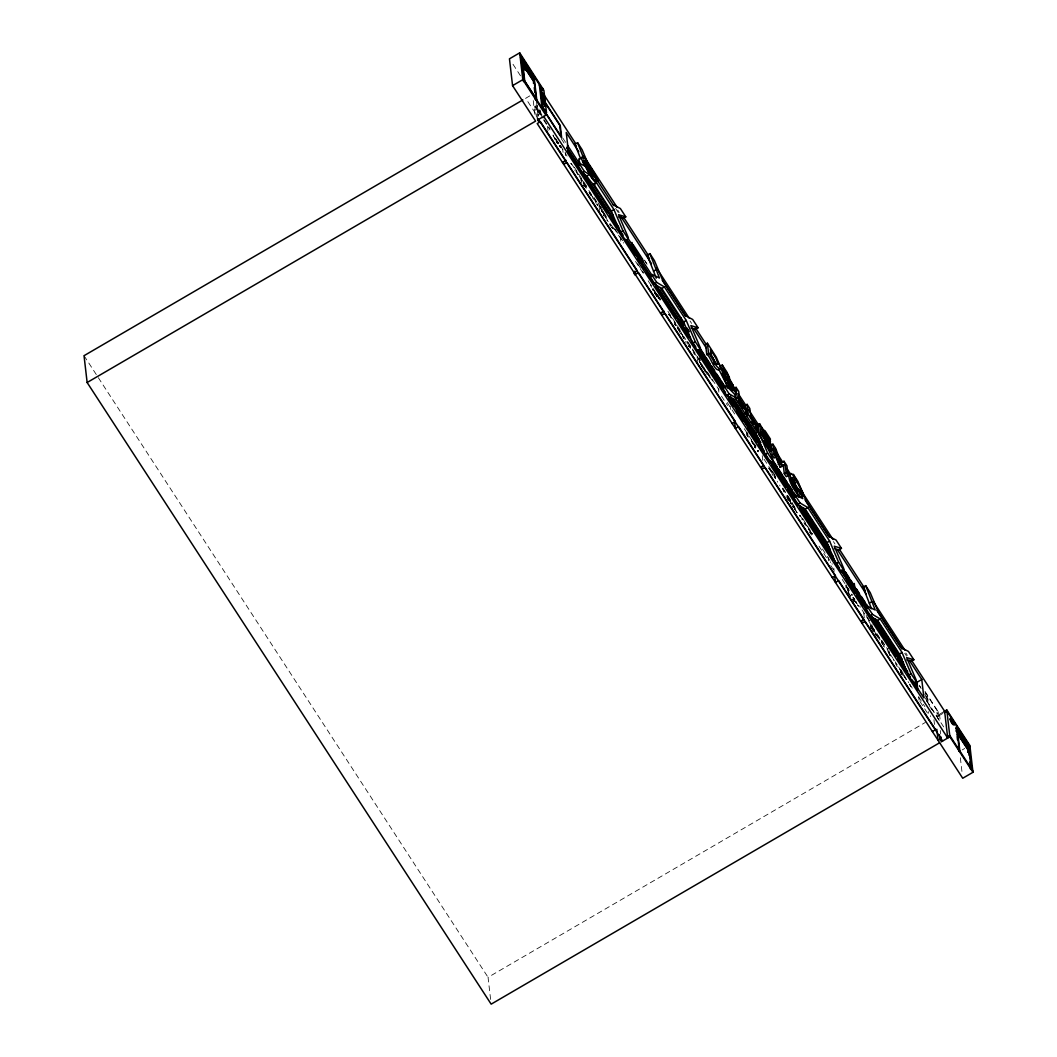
<?xml version="1.0" encoding="UTF-8"?>
<svg xmlns="http://www.w3.org/2000/svg" width="1057" height="1057" viewBox="0 0 1057 1057"><rect width="100%" height="100%" fill="white"/><g stroke="black" fill="none" stroke-linecap="round" stroke-linejoin="round"><path stroke-width="0.75" stroke-dasharray="5 3.75" d="M558.691 143.871L558.598 142.642M656.45 294.203L656.318 293.093M753.046 442.077L753.126 442.764M529.782 95.896L525.673 98.288L537.379 116.296M540.167 114.684L534.776 106.413L536.467 117.221M537.643 111.315L539.308 110.351L541.911 114.367M537.722 112.002L539.308 110.351M571.824 164.575L570.503 163.24M574.81 169.979L575.061 170.851M580.491 179.716C584.059 184.592 578.892 173.625 579.21 177.351M581.707 180.126L581.667 181.143M581.627 181.751L581.733 182.689M583.187 183.363C582.896 179.518 589 194.211 583.319 183.284M584.098 185.543L584.204 186.481M585.538 186.217L585.789 187.076M591.207 196.047L590.057 193.59L592.515 197.395M592.594 197.95L593.77 199.377M597.76 205.52L596.452 204.186M602.635 206.67L600.284 208.044L606.242 217.214M602.503 211.664L601.182 210.317L603.653 214.122M601.433 211.189L601.327 210.237M604.432 216.434L603.243 215.02M605.635 217.953L605.674 216.923L608.105 221.745M606.929 220.318L608.251 221.666M609.413 223.833L610.563 226.29M610.285 224.969L610.312 223.939L611.778 226.026M611.356 225.075L615.068 230.77L617.42 229.409M656.595 294.19L655.063 292.525M659.951 299.422L662.448 297.968M668.817 314.986L668.711 314.048M668.566 314.127L669.887 315.475M675.344 324.671L674.194 322.213M674.274 324.182L675.595 325.53M678.475 328.635L677.167 327.3L679.743 332.03M679.77 331.013L678.343 328.727M681.276 333.232L683.853 337.963L682.545 336.628M681.012 333.986L679.691 332.638M681.144 333.312L682.465 334.659M683.72 338.042L683.747 337.024M683.073 337.791L684.394 339.138M700.712 357.557L698.347 358.931L709.287 376.041M700.791 364.44C696.193 354.571 702.561 369.316 701.861 364.929L700.566 362.551M701.319 365.907L703.922 369.62M704.966 369.382C699.747 362.525 710.344 377.745 704.781 369.316M703.737 367.81L704.993 371.205L703.843 368.761M707.477 374.72L706.168 373.385M709.855 376.913L713.131 381.669M758.173 450.692L758.305 450.612A6.157 0.898 59.8 0 1 758.041 450.626M771.134 471.924L768.664 468.132M772.971 474.87L773.077 475.822M777.252 481.292L777.503 482.164M779.722 485.097L779.974 485.956M783.699 491.109L782.55 488.651M787.967 497.622L790.676 502.286M788.073 498.56L788.099 497.543M790.57 501.335L789.143 499.049M793.212 505.272C798.748 519.066 788.694 496.367 795.683 509.064M793.08 506.726L793.186 507.664M794.6 509.078L797.216 512.79M799.449 516.16L799.488 515.129L800.664 516.556L799.343 515.208M804.866 523.321L806.293 525.606M810.917 533.653C810.851 531.195 811.353 535.635 809.728 532.226M810.534 533.6L811.723 535.027M871.034 619.627L868.682 621.001L885.911 647.518M870.07 623.471L871.325 626.867L870.149 625.44M872.17 628.4L873.571 631.716M874.245 630.302L873.056 628.875L875.672 632.588M877.336 636.037L876.161 634.61L876.134 635.64M877.601 636.169L877.482 635.217M878.526 636.724L879.82 639.102M879.926 640.04L879.952 639.009M881.472 641.229L882.727 644.625M883.903 646.052L883.929 645.034M884.577 647.135L883.256 645.787M889.452 647.967L887.1 649.342L897.301 665.038M888.197 651.548L890.628 656.357L888.052 651.627L889.241 653.054M893.416 660.215L893.31 659.264L894.486 660.691M895.741 664.087L895.768 663.069M896.019 664.417L897.301 666.795M900.974 672.45L902.149 673.877L899.441 669.213M902.044 672.926L902.017 673.956L900.828 672.529M903.92 675.819L906.391 679.611M903.788 675.899L905.096 677.246M927.504 696.167L926.672 696.655L926.976 699.232L927.808 698.756L927.504 696.167L925.192 692.612M927.068 700.038L927.901 699.549L924.822 694.806M937.572 718.06L936.925 712.405L938.167 711.678L924.703 690.961M490.607 999.42L488.057 977.329L925.417 722.407M944.614 711.229L938.484 714.796L936.925 712.405M938.616 715.933L942.765 713.515M962.187 749.942L964.737 748.448M558.387 143.316L558.677 142.457M556.497 141.004L558.519 143.237M558.823 143.792L558.004 143.224M557.819 142.774L558.532 143.567M655.882 293.661L656.608 294.467M585.142 186.825L586.331 188.238M583.16 184.975L584.336 186.402M596.095 201.874L594.919 200.46L596.307 203.776M611.712 227.255L612.888 228.682L611.567 227.334M679.876 331.951L677.405 328.159M682.677 336.536L683.853 337.963M689.402 346.855L690.591 348.282M699.258 361.203L700.434 362.63M701.452 365.828L702.628 367.255M709.551 376.371L708.243 374.905L710.714 378.71M704.993 371.205L706.168 372.632L706.208 371.602M768.796 468.04L769.985 469.467M793.08 505.352L795.538 509.144M792.155 506.158L793.331 507.585M808.473 528.83L810.798 532.702M808.341 528.91L809.939 530.918M809.873 532.147L811.049 533.574M877.35 635.297L878.671 636.644M875.777 633.539L873.307 629.734M899.573 669.134L900.749 670.561M901.634 673.824L902.81 675.251M558.149 143.144L556.999 141.638M787.32 498.891L788.654 500.622M855.681 601.156L856.395 602.041M755.16 446.53L755.834 447.428M754.658 445.895L755.702 447.507M690.036 320.984L691.582 323.363M833.418 541.58L834.964 543.959M905.823 652.975L907.368 655.353M617.737 210.066L619.27 212.444M615.597 208.44L618.292 212.576M904.713 653.266L906.51 656.027M644.955 260.841L646.752 263.603M644.347 260.101L647.954 265.637M925.1 692.058L939.488 714.215L940.413 722.103M919.246 685.227L920.792 687.592M919.616 686.138L921.149 688.517M924.73 694.013L927.808 698.756M562.892 138.203L565.587 142.351M924.426 696.893L928.284 702.826L927.901 699.549M513.015 64.279L520.995 76.553M926.645 700.699L944.535 728.22M561.346 138.863L564.94 144.399M926.579 700.831L939.144 720.161M929.077 705.455L933.529 712.312M539.387 111.038L542.082 115.173M543.034 118.225L534.67 105.449L534.776 106.413M543.906 119.56L549.997 128.941M597.998 202.812L601.592 208.335M615.174 229.224L624.026 242.846M637.609 263.748L643.713 273.129M772.337 471.052L775.904 476.535M866.198 615.451L869.766 620.935M543.747 120.207L550.036 129.879M555.414 138.163L567.081 156.106M574.255 167.151L586.82 186.481M593.994 197.527L606.559 216.857M613.734 227.902L623.604 243.084M635.534 261.449L643.634 273.882M648.126 280.805L660.704 300.148M667.892 311.22L680.47 330.577M687.658 341.636L700.236 360.992M707.424 372.051L719.104 390.02M727.19 402.466L736.174 416.286M744.273 428.732L755.953 446.701M764.039 459.148L775.719 477.117M782.907 488.175L792.79 503.383M802.673 518.604L812.556 533.811M822.438 549.019L832.321 564.227M842.218 579.434L849.405 590.493M861.984 609.849L869.171 620.908M881.749 640.265L888.039 649.936M900.617 669.292L905.109 676.203M918.586 696.946L924.875 706.618M571.295 163.425L586.807 187.3M588.855 190.445L598.354 205.058M669.358 314.312L685.729 339.508M687.737 342.587L693.471 351.426M696.418 355.945L694.172 352.774M769.456 468.317L775.481 477.605M782.378 488.202L785.827 493.513L786.263 497.318M787.003 495.337L794.388 506.686M800.149 515.552L812.437 534.459M898.542 666.927L908.756 682.663M909.469 684.051L913.314 689.666M721.482 396.15L727.573 405.505M818.977 546.139L827.657 559.51M919.934 701.478L928.614 714.849L928.244 711.572M830.789 565.548L834.383 571.071M847.846 591.801L854.135 601.473M870.294 626.339L876.583 636.01M847.873 592.277L853.964 601.644M84.032 355.694L488.057 977.329M754.156 445.023L753.72 444.165L755.319 446.662M654.627 291.811L655.234 292.67M654.56 291.904L655.089 292.749M854.888 599.821L853.805 598.17M854.254 599.028L854.743 599.9M755.398 444.931L755.9 445.803M754.288 444.944L754.79 445.816M787.267 497.094L788.681 499.604M787.121 497.173L788.548 499.684M588.96 192.282L590.387 194.792M909.747 684.262L910.896 686.706L909.601 684.341M904.964 677.326L906.245 679.691M881.194 641.982L882.489 644.36M877.191 636.116L878.486 638.494M803.941 522.753L805.223 525.131M795.789 510.491L797.07 512.87M788.205 498.481L789.5 500.859M774.292 476.218L775.574 478.596M774.147 476.297L775.442 478.676M693.233 352.206L694.515 354.584M682.32 334.739L683.615 337.104M669.755 315.554L671.036 317.919M590.982 194.158L592.277 196.523M575.986 171.406L577.281 173.784M854.162 598.302L854.532 599.002M653.768 290.08L654.204 290.939M654.058 291.019L653.266 289.393M555.691 139.194L556.286 140.119M556.141 140.198L555.202 138.507M753.773 443.649L753.932 444.376M653.411 289.314L653.847 290.371M555.348 138.427L555.771 139.484M960.351 757.75L962.174 773.526M938.167 711.678L939.171 720.795M940.294 730.519L940.677 733.769M933.952 719.725L934.494 724.468M930.53 715.734L930.636 716.606M918.692 696.867L919.062 700.144M900.67 669.808L901.211 674.551M889.096 650.716L889.637 655.446M876.161 634.61L876.266 635.561M871.853 624.198L872.408 628.928M871.364 625.85L871.1 627.924M871.127 626.893L871.245 627.845M863.741 612.994L864.282 617.737M859.962 605.859L860.134 607.418M848.427 589.555L848.784 592.647M847.978 588.168L848.507 592.805M847.331 587.56L847.688 590.704M846.274 584.825L846.631 587.969M845.732 585.063L846.076 588.075M833.814 568.217L834.171 571.375M830.445 561.729L830.538 562.615M828.146 557.567L828.529 560.844M801.946 518.921L802.065 519.872M790.372 500.106L790.728 503.872M789.183 498.283L789.553 501.441M783.845 491.029L783.95 491.967M771.954 471.766L772.31 474.923M762.229 455.646L762.771 460.284M747.709 432.617L748.237 437.254M747.233 433.568L747.603 436.7M746.361 432.392L746.731 435.537M730.162 406.152L730.532 409.323M718.509 388.87L718.879 392.147M699.747 355.496L700.844 364.969M697.118 357.028L697.633 361.428M688.702 346.537L688.596 345.599L688.556 346.63M686.918 341.332L687.235 344.106M685.689 341.503L685.795 342.442M683.218 337.712L683.324 338.65M675.489 324.591L675.449 325.609M659.779 297.849L660.057 300.294M658.722 297.678L658.828 298.616M620.433 237.97L620.816 241.247M610.312 223.939L610.418 224.89M603.468 211.241L604.009 215.972M602.226 209.339L602.596 212.497M599.055 206.141L599.557 210.541M592.409 196.443L592.382 197.474M589.938 192.651L589.912 193.669M579.236 176.321L579.342 177.272M577.413 173.705L577.518 174.643M565.31 152.525L565.667 155.683M562.694 149.275L563.051 152.34M560.659 146.791L560.765 147.729M547.473 126.166L548.002 130.685M540.246 110.087L540.774 114.605M538.925 109.056L539.836 116.957M537.339 105.528L538.568 116.191M536.533 101.736L538.238 116.442M536.005 105.119L537.471 117.816M533.257 100.613L535.265 117.961M657.956 296.634A6.157 0.898 59.8 0 1 654.481 292.102M653.688 290.715A6.157 0.898 59.8 0 1 653.001 289.354M657.705 294.52A6.157 0.898 59.8 0 1 658.088 295.511M659.172 297.625A7.901 1.149 59.8 0 1 658.194 297.704M657.388 296.832A7.901 1.149 59.8 0 1 655.393 294.044M651.204 285.945A7.901 1.149 59.8 0 1 650.98 285.033M658.802 296.792A7.901 1.149 59.8 0 1 658.049 297.783M657.256 296.911A7.901 1.149 59.8 0 1 654.177 292.406M653.16 290.609A7.901 1.149 59.8 0 1 652.261 288.878M651.548 287.319A7.901 1.149 59.8 0 1 650.848 285.113M658.075 296.687A6.157 0.898 59.8 0 1 654.349 292.181M653.556 290.794A6.157 0.898 59.8 0 1 652.856 289.433M657.573 294.599A6.157 0.898 59.8 0 1 657.943 295.603M755.411 447.441A6.157 0.898 59.8 0 1 754.579 446.107M753.786 444.706A6.157 0.898 59.8 0 1 752.148 441.152M758.279 451.709A7.901 1.149 59.8 0 1 757.486 450.837A7.901 1.149 59.8 0 0 758.146 451.788M753.39 444.535A7.901 1.149 59.8 0 1 751.289 439.95M754.275 446.398A7.901 1.149 59.8 0 0 755.345 448.128A7.901 1.149 59.8 0 1 754.407 446.318A6.157 0.898 59.8 0 0 755.266 447.521M752.359 442.883A7.901 1.149 59.8 0 1 751.157 440.029M758.213 450.308A6.157 0.898 59.8 0 1 757.446 450.374M753.654 444.786A6.157 0.898 59.8 0 1 752.016 441.231M855.509 601.446A6.157 0.898 59.8 0 0 857.068 603.613A6.157 0.898 59.8 0 1 855.364 601.525M854.664 600.112A6.157 0.898 59.8 0 1 853.184 597.364M852.246 595.144A6.157 0.898 59.8 0 1 852.074 594.43M858.958 606.15A7.901 1.149 59.8 0 1 857.571 604.829M856.619 603.587A7.901 1.149 59.8 0 1 852.589 596.795M858.826 606.229A7.901 1.149 59.8 0 1 857.438 604.908M855.43 602.133A7.901 1.149 59.8 0 1 852.444 596.888M851.731 595.316A7.901 1.149 59.8 0 1 851.255 594.034M854.532 600.191A6.157 0.898 59.8 0 1 853.039 597.443M852.114 595.236A6.157 0.898 59.8 0 1 851.942 594.523M560.197 145.338A6.157 0.898 59.8 0 1 559.43 145.404M558.07 143.752A6.157 0.898 59.8 0 1 556.418 141.215M555.625 139.815A6.157 0.898 59.8 0 1 554.37 137.251M561.095 146.738A7.901 1.149 59.8 0 1 559.325 145.945M555.229 139.643A7.901 1.149 59.8 0 1 553.141 135.058M560.963 146.817A7.901 1.149 59.8 0 1 559.193 146.025M557.184 143.237A7.901 1.149 59.8 0 1 556.114 141.519M553.485 136.432A7.901 1.149 59.8 0 1 552.996 135.137M560.051 145.417A6.157 0.898 59.8 0 1 559.298 145.483M557.118 142.629A6.157 0.898 59.8 0 1 556.286 141.294M555.493 139.907A6.157 0.898 59.8 0 1 554.238 137.331M597.522 204.173L597.496 205.203L597.522 204.173M689.19 344.965L690.34 347.409L689.19 344.965M790.755 502.841L791.931 504.268L790.755 502.841"/><path stroke-width="1.5" d="M799.462 494.002C803.981 494.504 790.808 482.838 792.116 477.843C794.785 474.131 800.36 489.853 802.752 492.575L800.955 493.619L791.231 477.843M801.272 492.945L803.228 495.971C787.505 484.635 784.651 453.678 802.752 492.575M954.114 724.521L953.322 724.164M783.316 465.252L784.294 473.668L786.263 476.694L788.06 475.65L786.091 472.624L785.126 464.208L783.065 465.569M785.126 464.208L780.106 467.22L775.111 455.395M781.057 462.966L775.798 448.657L772.905 444.191L771.108 445.248L772.244 455.131L774.107 457.998L775.904 456.954L774.94 448.525L779.987 463.23L781.903 466.177L780.106 467.22M537.722 119.943L537.537 118.358L539.281 122.335L537.722 119.943L545.888 115.173L545.637 113.059L546.469 112.571L543.893 90.36L519.7 52.85L509.461 58.822L512.566 85.643L535.622 121.119L87.136 382.515L491.161 1004.15L939.647 742.754M521.365 60.698L522.33 60.13L533.877 78.733L532.622 79.46L521.207 61.887M521.484 61.729L522.449 61.161M521.907 65.415L522.871 64.847L534.3 82.42L536.176 98.658L535.212 99.226M512.566 85.643L522.805 79.671L519.7 52.85M523.307 81.191L524.272 80.636L521.511 56.708L520.533 57.263L533.005 76.448L533.745 82.829M523.783 81.653L524.761 81.085L522.871 64.847M533.005 76.448L533.97 75.879L536.745 99.807M533.323 82.988L534.3 82.42M544.989 102.053L560.25 125.532L561.703 138.031L541.95 107.378L539.387 85.168L540.206 84.679L542.783 106.902L546.469 112.571M522.832 99.953L84.032 355.694L87.136 382.515M543.232 95.355L543.932 94.945L541.501 91.206L542.756 102.04L545.187 105.779L544.487 106.189L543.232 95.355L540.801 91.615M542.756 102.04L542.056 102.45L541.343 96.253M541.95 107.378L542.783 106.902M580.637 158.761L574.955 144.254L577.584 142.721L582.13 149.711L588.022 163.795A13.292 1.942 59.8 0 1 597.918 181.13M562.456 162.408L565.905 160.268M577.584 142.721L583.834 158.682A13.041 1.903 59.8 0 0 584.68 165.909L580.002 163.637L577.373 165.169L581.799 173.044L586.82 175.99A14.547 2.127 59.8 0 0 593.928 184.367L611.303 211.096L620.3 232.276L625.704 240.6L628.334 239.067L628.122 237.151L618.57 214.677L625.77 216.857L623.141 218.389L618.821 217.081M577.532 166.464L580.161 164.932L580.002 163.637M587.877 168.288L589.264 167.482L590.004 169.173M587.956 168.961L589.264 167.482M581.799 173.044L584.429 171.511L589.449 174.458A14.547 2.127 59.8 0 0 596.558 182.835L613.932 209.563L622.93 230.743L628.334 239.067M586.82 175.99L589.449 174.458M596.558 182.835L593.928 184.367L594.774 184.843M611.303 211.096L613.932 209.563M620.3 232.276L622.93 230.743M631.267 246.281L632.231 245.713L631.848 242.436M631.65 246.651L632.615 246.083L632.297 243.361M634.768 255.384L635.283 253.416L626.378 239.701M656.265 278.15L647.267 255.16L649.896 253.627L654.442 260.63L662.831 280.66L685.649 315.766L692.665 319.452L698.082 327.762L695.453 329.295L691.133 328M563.421 161.721L563.711 164.337L566.896 162.487L637.292 270.79L633.698 272.891L634.861 274.675L638.454 272.574L663.717 311.445L660.533 313.295M653.517 271.134L656.146 269.601M649.896 253.627L659.449 278.017L652.314 274.556L649.685 276.088L649.83 277.383L654.111 283.95L661.814 288.482L683.615 322.002L692.612 343.195L698.016 351.519L700.646 349.986L700.421 348.057L690.882 325.596L698.082 327.762M649.83 277.383L652.46 275.851L652.314 274.556M654.111 283.95L656.741 282.417L664.443 286.949L686.244 320.469L695.242 341.662L729.145 393.825L735.566 397.591M661.814 288.482L664.443 286.949M663.968 311.154L661.484 312.608L661.788 315.237L664.972 313.374L735.368 421.677L732.184 423.54M683.615 322.002L686.244 320.469M692.612 343.195L695.242 341.662M724.415 375.42L727.599 378.657L729.396 377.613L727.692 374.204L720.504 366.898L716.263 357.147L707.384 343.221L705.574 344.265L706.763 354.557C710.7 355.284 715.087 375.605 720.676 368.312L729.792 386.466L736.769 393.574L737.244 397.617L747.325 413.128L745.515 414.172L735.447 398.674L734.972 394.618L727.996 387.523L718.879 369.355M700.091 350.832L700.923 350.343L701.306 353.619L705.151 359.552L704.781 356.275M706.763 354.557L708.573 353.5L707.384 343.221M705.204 358.693L706.036 358.204L706.406 361.481L710.264 367.413L709.894 364.137M710.899 367.453L711.731 366.977L712.114 370.254L715.959 376.186L715.589 372.91L714.757 373.385M717.848 363.436C716.554 367.004 712.444 356.42 711.163 355.971L710.41 349.405L716.038 358.415L717.848 363.436L716.051 364.493L710.145 352.813M719.672 366.568L722.301 365.035L726.846 372.024L734.602 390.562M716.012 375.327L716.844 374.839L717.227 378.115L721.072 384.048L720.702 380.771M729.383 388.21L724.719 385.95L722.09 387.483L726.516 395.344L734.219 399.876L756.006 433.396L765.017 454.589L770.421 462.913L773.05 461.38L772.826 459.451L766.457 444.455M722.235 388.778L724.864 387.245L724.719 385.95M727.996 387.523L729.792 386.466M731.233 386.36L733.029 385.316L731.391 382.053L725.498 376.054L723.028 371.126L729.396 377.613M734.258 388.381L736.055 387.338L738.698 391.407L739.702 400.048L747.127 411.477L747.325 413.128M726.516 395.344L729.145 393.825M734.972 394.618L736.769 393.574M735.447 398.674L737.244 397.617M734.219 399.876L736.848 398.344M732.845 406.271L733.347 404.303L728.009 396.071M735.54 405.36L736.372 404.884L736.742 408.161L732.897 402.228L732.514 398.951L756.825 436.594M747.127 404.369L745.33 405.412L746.519 415.731L756.64 431.296L758.437 430.252L758.252 428.574L750.814 417.145L749.809 408.504L747.127 404.369L748.316 414.674L758.437 430.252M746.519 415.731L748.316 414.674M750.008 427.609L750.84 427.12L751.21 430.397L747.365 424.465L746.982 421.188M766.034 438.457L768.624 442.434L770.421 441.39L759.639 423.804L757.843 424.848L758.992 434.731L769.8 451.365L771.597 450.308L771.451 449.08L762.652 435.537L762.269 432.221L770.236 444.482L768.439 445.539M751.844 430.437L752.676 429.961L753.06 433.238L756.918 439.17L756.535 435.894M756.006 433.396L758.635 431.864L767.646 453.057L795.696 496.156M758.992 434.731L760.789 433.687L759.639 423.804M761.304 450.229L761.793 448.062L736.531 409.204L736.901 412.362M765.017 454.589L767.646 453.057M772.244 455.131L774.041 454.087L772.905 444.191M760.617 467.3L763.801 465.45L738.552 426.579L735.368 428.442L734.443 420.541M778.19 464.274L779.987 463.23M782.206 462.332L784.017 461.288L786.923 465.767L788.06 475.65M776.406 468.225L777.239 467.736L777.608 471.012L773.75 465.08L773.38 461.803M784.294 473.668L786.091 472.624M781.519 476.086L782.339 475.597L782.722 478.874L778.864 472.941L778.494 469.665M782.524 477.632L783.356 477.143L783.726 480.42L787.584 486.352L787.201 483.075M787.637 485.493L788.456 485.018L788.839 488.294L792.697 494.214L792.314 490.937M798.973 490.567L800.77 489.523M793.331 494.266L794.164 493.778L794.534 497.054M800.07 491.597L802.818 498.613L795.696 495.152L793.067 496.684L793.212 497.979L797.48 504.559L805.196 509.078L826.984 542.611L835.995 563.791L841.398 572.114L844.028 570.582L843.803 568.666L834.264 546.192L841.451 548.372L838.822 549.904L834.502 548.596M793.212 497.979L795.842 496.446L795.696 495.152M803.228 495.971L801.431 497.015C796.436 495.376 787.637 480.473 788.932 474.21M797.48 504.559L800.109 503.026L807.825 507.545L829.613 541.078L838.624 562.258L872.514 614.421L880.23 618.94L902.017 652.473L911.015 673.653L917.093 682.914L917.463 686.191L915.151 682.637M805.196 509.078L807.825 507.545M808.499 517.6L809.332 517.111L809.702 520.388L813.56 526.32L813.177 523.043L812.357 523.532M814.194 526.373L815.026 525.884L815.409 529.161L819.254 535.093L818.884 531.816L818.052 532.292M819.307 534.234L820.14 533.745L820.509 537.022L824.368 542.954L823.998 539.678M824.077 541.58L824.909 541.092L825.292 544.368L829.15 550.301L828.767 547.024L803.518 508.43M826.984 542.611L829.613 541.078M835.995 563.791L838.624 562.258M832.269 577.545L835.453 575.682L765.057 467.379L761.872 469.229L761.568 466.613M843.856 572.009L844.688 571.52L845.072 574.797L841.98 570.053M844.86 573.555L845.692 573.066L846.076 576.342L849.934 582.275L849.551 578.998M849.973 581.416L850.806 580.94L851.189 584.217L855.034 590.15L854.664 586.873L853.831 587.348M855.668 590.189L856.5 589.7L856.883 592.977L860.742 598.909L860.358 595.633L859.526 596.122M871.497 608.74L863.041 587.163L865.67 585.631L870.215 592.62L878.605 612.65L901.436 647.769L908.452 651.442L913.856 659.766L911.226 661.299L906.906 659.991M860.781 598.051L861.614 597.562L861.997 600.838L865.855 606.771L865.472 603.494M869.303 603.124L871.933 601.592M865.815 605.793L866.648 605.304L867.017 608.581M865.67 585.631L875.222 610.008L868.088 606.546L865.458 608.079L865.617 609.374L869.885 615.954L877.601 620.472L899.388 654.006L908.386 675.185L913.803 683.509L916.432 681.976L916.208 680.061L906.655 657.586L913.856 659.766M865.617 609.374L868.246 607.841L868.088 606.546M860.715 621.305L863.899 619.442L838.637 580.584L835.453 582.433L834.726 576.118M869.885 615.954L872.514 614.421M877.601 620.472L880.23 618.94M876.623 622.414L877.455 621.939L877.838 625.216L881.683 631.148L881.313 627.871M881.736 630.289L882.569 629.8L882.939 633.077L886.797 639.009L886.413 635.733M886.506 637.635L887.338 637.146L887.721 640.423L891.579 646.356L891.196 643.079L890.364 643.568M891.619 645.497L892.452 645.021L892.835 648.298L896.693 654.217L896.31 650.94L895.477 651.429M899.388 654.006L902.017 652.473M908.386 675.185L911.015 673.653M909.205 660.176L921.77 679.506L916.644 682.492L917.542 690.181M916.26 683.403L917.093 682.914M944.02 711.572L946.781 709.96L969.864 745.462L972.968 772.284L962.729 778.256L635.27 274.437L634.9 271.279M944.152 712.709L946.913 711.097L969.996 746.599M932.366 731.536L935.551 729.687L865.154 621.384L861.97 623.234L861.666 620.618M939.501 734.641L940.03 739.226L938.087 740.349L936.806 729.29M956.387 730.202L957.351 729.634L956.123 727.929L956.506 731.233M956.228 731.391L957.351 729.634M946.966 737.02L949.728 735.408L972.81 770.923M940.03 739.226L941.589 741.618L949.886 736.782L946.781 709.96M956.929 734.919L957.906 734.351L969.322 751.923L971.198 768.162L970.234 768.73M958.818 751.157L959.782 750.589L957.906 734.351M959.294 750.14L956.532 726.212L968.992 745.383L968.027 745.951L969.137 755.53M968.04 752.28L967.657 748.964L968.78 747.207L956.123 727.929M968.357 752.492L969.322 751.923M780.238 463.455L784.017 461.288M767.607 438.298L770.474 439.17L765.07 430.846L762.269 429.367M613.337 204.86L620.367 208.533L625.77 216.857M733.029 385.316L727.137 379.331L729.977 384.986M727.295 382.37L736.557 391.764L736.055 387.338M728.181 386.03L732.514 390.443M951.128 718.985L953.586 722.935M951.657 719.777L950.296 718.35L951.445 720.914M951.141 720.24L953.044 723.583M952.886 723.609L954.26 725.023L954.022 724.111M952.991 724.626L951.947 722.763M713.435 363.225L714.175 364.242M797.176 492.575L793.569 486.96M532.517 75.985L533.877 78.733M967.551 745.489L968.78 747.207L967.816 747.775L968.318 752.108M589.344 168.155L588.868 167.468A6.765 0.991 59.8 0 0 586.582 165.302L585.261 163.452L586.727 166.504A6.765 0.991 59.8 0 0 592.7 176.559A6.765 0.991 59.8 0 0 590.691 170.269M951.247 720.015L951.71 720.702M952.41 722.909L952.938 723.781M952.013 723.265L952.529 724.019M793.067 478.9L795.776 483.049M841.451 548.372L836.047 540.048L829.032 536.375L806.2 501.256L797.81 481.226L793.265 474.236L795.551 480.037M519.859 54.171L543.007 90.255L542.769 88.326M539.387 85.168L542.333 89.713M770.421 441.39L761.793 428.111L762.137 431.071L770.236 444.482M521.973 59.773L533.759 77.703M957.483 730.664L968.899 748.237M544.196 95.13L575.682 143.593M583.781 156.053L617.077 207.278M623.379 216.962L648.575 255.728M656.674 268.187L689.072 318.038M695.361 327.723L706.168 344.344M717.862 362.34L720.557 366.488M728.656 378.948L734.959 388.646M738.552 394.182L745.753 405.254M748.448 409.416L759.256 426.024M769.152 441.258L771.848 445.407M776.353 452.33L782.642 462.015M787.148 468.938L790.742 474.474M801.536 491.095L833.035 539.546M839.337 549.244L864.534 588.009M873.531 601.856L905.017 650.306M911.319 660.004L944.614 711.229L947.719 738.05L543.694 116.415M647.267 255.16L649.54 258.661M863.041 587.163L865.313 590.665M574.955 144.254L576.475 146.579M761.714 431.824L764.303 435.801M957.114 732.752L967.657 748.964M738.526 397.115L746.057 408.715M750.338 415.309L758.054 427.16M578.787 151.798L566.222 132.455L568.349 150.9L623.115 235.169M595.844 178.052L613.8 205.679M620.988 216.725L651.522 263.695M662.29 280.277L685.636 316.188M693.709 328.621L706.287 347.964M710.78 354.875L714.36 360.397M739.504 399.084L744.894 407.368M750.285 415.652L757.459 426.711M769.139 444.667L771.821 448.815M778.111 458.474L783.501 466.771M787.095 472.294L788.892 475.055M805.051 499.921L829.296 537.22M837.369 549.653L866.106 593.862M876.874 610.444L902.017 649.117M522.739 66.393L525.382 70.449M708.573 353.5C711.837 355.548 716.514 370.294 720.676 368.312M760.789 433.687L771.597 450.308M774.041 454.087L775.904 456.954M544.95 102.503L559.734 125.254L561.029 136.445L545.372 112.346M737.892 401.092L742.846 408.715M751.487 421.994L753.139 424.544M754.79 427.081L756.442 429.618M763.498 440.65L768.769 448.776M633.13 244.643L642.273 258.701M686.588 327.63L688.9 331.185M700.831 349.537L704.689 355.469M705.944 357.411L709.802 363.344M711.638 366.171L714.717 370.915M716.752 374.046L720.61 379.965M721.614 381.511L724.692 386.267M732.422 398.145L736.28 404.078M737.535 406.02L741.393 411.939M741.776 412.521L745.634 418.453M746.889 420.395L750.747 426.315M752.584 429.155L756.442 435.088M757.697 437.017L759.243 439.395M773.288 460.997L777.146 466.93M778.401 468.872L782.246 474.804M783.263 476.35L787.108 482.283M788.363 484.212L792.222 490.144M794.071 492.985L795.604 495.35M804.126 508.443L807.971 514.376M809.239 516.318L813.084 522.25M814.934 525.078L818.792 531.01M820.047 532.953L823.905 538.872M824.817 540.299L828.675 546.231M845.6 572.273L849.458 578.205M850.713 580.134L854.571 586.067L854.267 583.477M856.408 588.908L859.5 593.651M861.521 596.769L865.379 602.701M866.555 604.498L868.088 606.877M877.363 621.133L881.221 627.065M882.476 628.994L886.321 634.927M887.246 636.354L891.104 642.286M892.359 644.215L896.217 650.147M898.054 652.975L901.912 658.907M567.384 145.113L579.949 164.456M592.528 183.799L613.179 215.562M627.541 237.666L651.786 274.965M652.46 275.851L656.741 282.417M660.757 288.786L684.104 324.697M688.992 331.977L686.68 328.423L687.05 331.7L689.362 335.254M760.881 442.566L757.79 437.823L758.173 441.099L762.031 447.032M795.842 496.446L800.109 503.026M877.138 621.714L902.004 659.713L902.387 662.99L898.529 657.058L898.146 653.781M580.161 164.932L584.429 171.511M632.231 245.713L643.039 262.347L642.656 259.071M524.761 81.085L536.176 98.658M522.62 78.099L545.703 113.601M698.836 349.827L700.381 352.206L699.998 348.929M723.622 387.972L722.076 385.594L721.706 382.317M729.502 397.022L731.048 399.387L730.664 396.111M800.426 506.105L803.505 510.848L803.122 507.571M833.484 556.986L830.406 552.243L830.022 548.966M872.91 617.632L875.989 622.375L875.606 619.098M905.188 667.297L903.643 664.919L903.259 661.642M522.805 79.671L545.888 115.173M566.737 147.161L578.43 165.156M583.821 173.454L618.9 227.427M626.999 239.886L650.385 275.864M656.688 285.549L681.871 324.301L681.118 317.813M690.498 337.579L683.311 326.534L682.822 322.293M698.571 350.012L722.816 387.298M728.194 395.582L764.105 450.837M771.28 461.883L794.626 497.794M800.017 506.078L833.22 557.184M842.204 570.991L866.436 608.29M871.827 616.575L907.725 671.816M914.913 682.875L917.608 687.01M949.886 736.782L972.968 772.284M566.671 147.848L578.258 165.672M583.596 173.89L618.358 227.361M636.446 255.199L650.385 276.643M655.604 284.677L661.695 294.057L661.907 295.828L655.816 286.447M689.692 337.13L662.964 296L663.135 297.559L676.506 318.131M698.598 350.832L722.658 387.853M771.068 462.332L794.23 497.979M799.581 506.211L833.444 558.307L833.629 559.88L799.766 507.77M841.848 571.242L861.891 602.067L862.089 603.838M865.815 608.119L863.146 603.996L863.318 605.569M871.166 616.337L906.8 671.182M913.935 682.148L917.489 687.631M625.81 239.305L695.85 347.066M697.646 349.827L725.472 392.649M727.269 395.41L839.509 568.098M841.306 570.859L910.434 677.233M912.231 679.995L923.897 697.95L921.77 679.506M567.741 150.794L577.545 165.87M582.896 174.088L607.841 212.483M609.625 215.218L617.645 227.559M626.55 241.273L635.468 254.988M646.237 271.715L649.711 277.079M678.29 320.866L688.979 337.328M697.884 351.03L721.944 388.051M729.079 399.017L733.532 405.875M748.065 428.402L756.772 441.786M758.516 444.469L761.132 448.485M772.139 465.278L786.395 487.211M788.178 489.959L792.631 496.803M846.419 579.725L855.126 593.122M856.87 595.791L861.217 602.49M871.338 617.909L896.296 656.291M898.08 659.04L906.087 671.38M914.107 683.72L917.674 689.204M638.137 259.467L640.595 263.233M642.22 265.756L644.678 269.522M738.235 413.472L743.137 421.003M565.64 160.558L540.391 121.687L537.207 123.55L634.108 272.653M538.581 119.401L942.593 741.036M951.71 720.597L952.661 722.288M951.075 720.544C956.796 729.66 950.758 717.016 951.234 720.425M951.934 722.129L952.423 723.028M951.895 722.169L950.375 719.051M951.63 722.235L950.811 720.676M950.983 721.535L951.485 722.42M950.653 720.795L951.062 721.574M721.839 373.412L723.701 377.111M791.957 483.802L792.724 485.361M953.48 722.829L953.942 723.701M950.547 720.689L949.952 719.288M792.354 480.116L795.194 487.383M796.899 491.73L799.092 497.345M722.301 365.035L725.142 372.289M730.202 385.197L731.299 388.011M723.08 375.275L725.353 381.075M725.921 382.528L728.114 388.144M953.797 723.53L954.18 724.336M791.323 482.336L790.504 479.878M777.04 458.54L778.573 462.953M968.992 745.383L971.766 769.324M969.877 761.912L970.247 765.096M957.127 736.544L957.497 739.794M958.25 746.282L958.62 749.532M941.047 737.006L941.589 741.618M913.578 681.593L913.803 683.509M841.174 570.199L841.398 572.114M808.063 515.182L808.446 518.458L804.588 512.526L804.218 509.249M769.655 450.123L769.8 451.365M770.196 460.984L770.421 462.913M763.048 449.991L763.233 451.564M745.33 412.534L745.515 414.172M745.727 419.259L746.11 422.536L742.252 416.603L741.869 413.327M741.486 412.745L741.855 416.022L737.997 410.09L737.627 406.813M697.792 349.59L698.016 351.519M634.491 271.517L634.861 274.675M543.932 94.945L545.187 105.779M534.3 87.612L534.855 92.408M535.397 97.191L535.767 100.375M532.781 78.271L532.9 79.301M521.616 62.825L521.867 65.032M522.66 71.916L523.228 76.778M580.452 164.165A13.041 1.903 59.8 0 1 579.844 158.92M582.751 161.047A12.631 1.837 59.8 0 1 583.675 161.747M594.84 180.509A12.631 1.837 59.8 0 1 595.197 181.976M582.843 162.144A11.389 1.665 59.8 0 1 583.332 162.117M587.071 166.134L587.031 166.491A5.814 0.846 59.8 0 0 590.004 172.687A5.814 0.846 59.8 0 0 593.043 176.017A5.814 0.846 59.8 0 0 590.599 170.388L589.04 167.984A5.814 0.846 59.8 0 0 587.071 166.134M584.627 164.562A12.631 1.837 59.8 0 0 595.95 181.989A12.631 1.837 59.8 0 0 589.542 166.781A12.631 1.837 59.8 0 0 584.627 164.562M585.155 165.209A11.389 1.665 59.8 0 0 595.368 180.919A11.389 1.665 59.8 0 0 589.581 167.204A11.389 1.665 59.8 0 0 585.155 165.209"/></g></svg>
